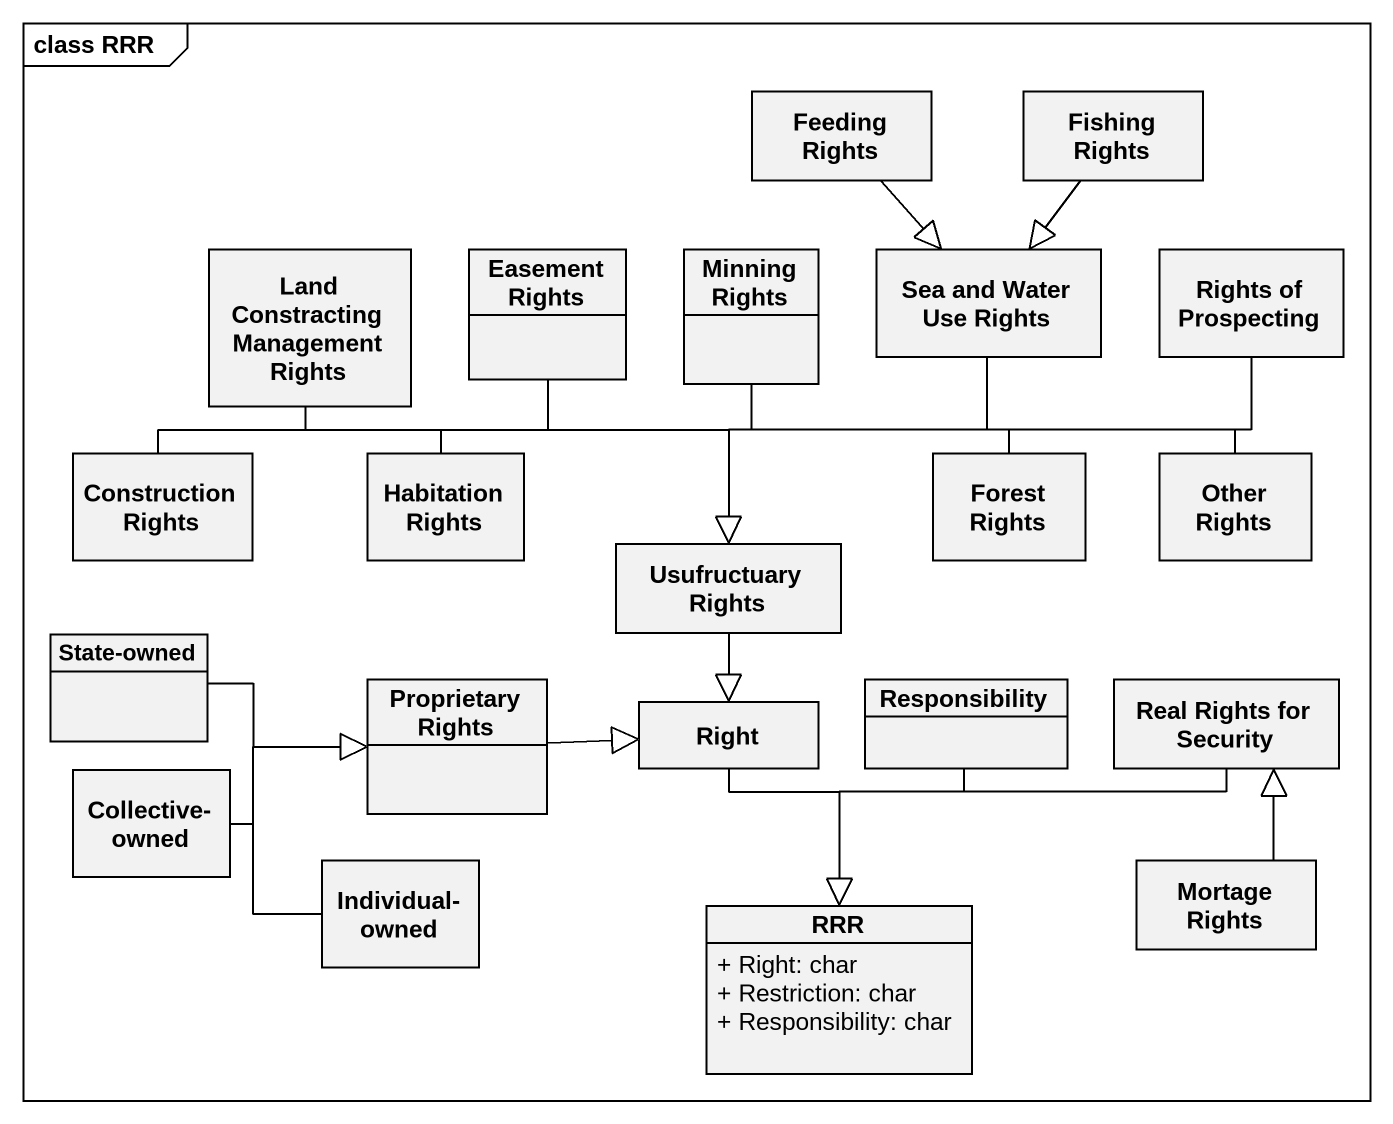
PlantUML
@startuml
mainframe class RRR
hide circle
hide empty members
skinparam classAttributeIconSize 0
class "Feeding Rights" as Feeding_Rights
class "Fishing Rights" as Fishing_Rights
class "Land Constracting Management Rights" as Land_Constracting
class "Easement Rights" as Easement_Rights
class "Minning Rights" as Minning_Rights
class "Sea and Water Use Rights" as Sea_and_Water_Use_Rights
class "Rights of Prospecting" as Rights_of_Prospecting
class "Construction Rights" as Construction_Rights
class "Habitation Rights" as Habitation_Rights
class "Forest Rights" as Forest_Rights
class "Other Rights" as Other_Rights
class "Usufructuary Rights" as Usufructuary_Rights
class "State-owned" as State_owned
class "Proprietary Rights" as Proprietary_Rights
class Responsibility
class "Real Rights for Security" as Real_Rights_for_Security
class "Collective-owned" as Collective_owned
class "Right" as Right_
class "Individual-owned" as Individual_owned
class "Mortage Rights" as Mortage_Rights
class RRR {
  + Right: char
  + Restriction: char
  + Responsibility: char
}
Feeding_Rights --|> Sea_and_Water_Use_Rights
Fishing_Rights --|> Sea_and_Water_Use_Rights
Land_Constracting --|> Usufructuary_Rights
Easement_Rights --|> Usufructuary_Rights
Minning_Rights --|> Usufructuary_Rights
Sea_and_Water_Use_Rights --|> Usufructuary_Rights
Rights_of_Prospecting -left-|> Usufructuary_Rights
Construction_Rights -right-|> Usufructuary_Rights
Habitation_Rights -right-|> Usufructuary_Rights
Forest_Rights -left-|> Usufructuary_Rights
Other_Rights -left-|> Usufructuary_Rights
Usufructuary_Rights --|> Right_
State_owned -right-|> Proprietary_Rights
Proprietary_Rights -right-|> Right_
Responsibility --|> RRR
Real_Rights_for_Security --|> RRR
Collective_owned -right-|> Proprietary_Rights
Right_ --|> RRR
Individual_owned -up-|> Proprietary_Rights
Mortage_Rights -up-|> Real_Rights_for_Security
@enduml
